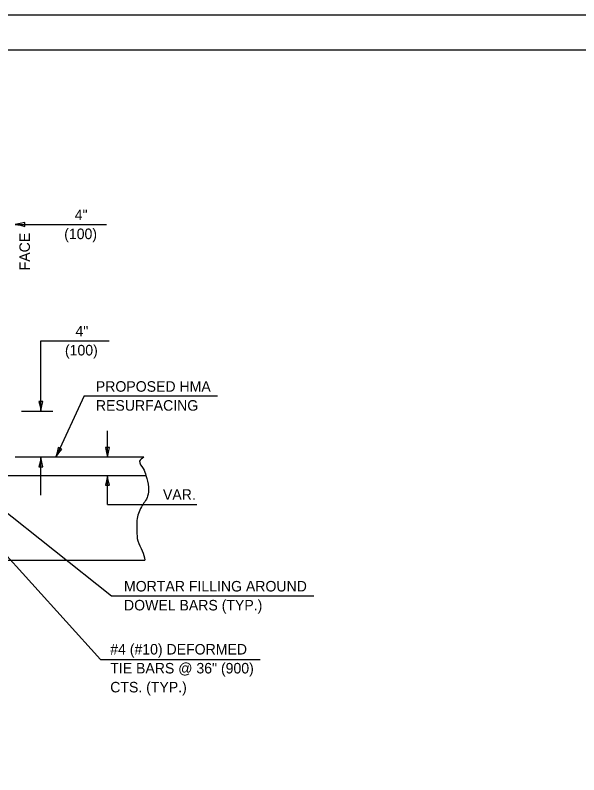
# Model space of a CAD drawing. Extents: x 0 to 2.83, y 0 to 1.83.
# Drawn here: x 1.002 to 1.683, y 0.917 to 1.833 of the extents above; entities that cross this region are included whole.
import ezdxf

# ---------------------------------------------------------------- set-up
doc = ezdxf.new("R2010")
doc.units = 0
for name, color, linetype in [('RD_Pr_Roadway_Dimensions', 7, 'Continuous'), ('RD_Pr_Roadway_Items', 7, 'Continuous'), ('RD_Pr_Roadway_Notes', 7, 'Continuous'), ('SH_General_Details', 7, 'Continuous'), ('SH_Printer_Plotting_Border', 7, 'Continuous')]:
    doc.layers.add(name, color=color, linetype=linetype)

msp = doc.modelspace()

# ---------------------------------------------------------------- linework, layer by layer
at = {"layer": 'RD_Pr_Roadway_Dimensions'}
for p, q in [((1.00247, 1.58091), (1.11256, 1.58091)), ((1.03359, 1.35555), (1.03359, 1.44053)), ((1.0336, 1.44053), (1.11578, 1.44053)), ((1.01014, 1.35555), (1.04774, 1.35555)), ((1.11387, 1.29997), (1.11387, 1.33179)), ((1.03359, 1.25431), (1.03359, 1.29997)), ((1.11387, 1.24296), (1.11387, 1.27771)), ((1.11387, 1.24296), (1.22168, 1.24296))]:
    msp.add_line(p, q, dxfattribs=at)
for points in [[(1.01413, 1.57847), (1.01413, 1.58091), (1.01413, 1.58335), (1.0083, 1.58192), (1.00247, 1.58091), (1.00869, 1.57978)], [(1.03603, 1.36721), (1.03359, 1.36721), (1.03115, 1.36721), (1.03258, 1.36138), (1.03359, 1.35555), (1.03472, 1.36177)], [(1.11631, 1.31163), (1.11387, 1.31163), (1.11143, 1.31163), (1.11286, 1.3058), (1.11387, 1.29997), (1.11501, 1.30619)], [(1.03115, 1.28831), (1.03359, 1.2883), (1.03603, 1.2883), (1.0346, 1.29414), (1.03359, 1.29997), (1.03246, 1.29375)], [(1.11143, 1.26605), (1.11387, 1.26605), (1.11631, 1.26605), (1.11488, 1.27188), (1.11387, 1.27771), (1.11274, 1.27149)]]:
    msp.add_lwpolyline(points, close=True, dxfattribs=at)
at = {"layer": 'RD_Pr_Roadway_Items'}
for p, q in [((1.15773, 1.29997), (1.00247, 1.29997)), ((0.68259, 1.27771), (1.00247, 1.27771)), ((1.00247, 1.27771), (1.16028, 1.27771)), ((0.24553, 1.17581), (1.15918, 1.17581))]:
    msp.add_line(p, q, dxfattribs=at)
msp.add_spline([(1.15773, 1.29997), (1.1527, 1.29502), (1.15703, 1.28637), (1.16028, 1.27771), (1.1635, 1.26369), (1.1624, 1.25286), (1.15485, 1.23989), (1.14945, 1.22371), (1.14945, 1.21071), (1.1505, 1.19883), (1.15593, 1.18693), (1.15918, 1.17581)], degree=3, dxfattribs=at)
at = {"layer": 'RD_Pr_Roadway_Notes'}
for p, q in [((1.0856, 1.37386), (1.05157, 1.29997)), ((1.0856, 1.37386), (1.24667, 1.37386)), ((0.95891, 1.25944), (1.11876, 1.13281)), ((0.94689, 1.23086), (1.10563, 1.05591)), ((1.11876, 1.13281), (1.36289, 1.13281)), ((1.10563, 1.05591), (1.29832, 1.05591))]:
    msp.add_line(p, q, dxfattribs=at)
msp.add_lwpolyline([(1.05866, 1.30954), (1.05645, 1.31056), (1.05423, 1.31158), (1.05309, 1.30569), (1.05157, 1.29997), (1.0552, 1.30514)], close=True, dxfattribs=at)
at = {"layer": 'SH_General_Details'}
msp.add_line((2.83333, 1.83333), (0, 1.83333), dxfattribs=at)
msp.add_lwpolyline([(0.16667, 1.79167), (2.79167, 1.79167), (2.79167, 0.04167), (0.16667, 0.04167)], close=True, dxfattribs=at)
at = {"layer": 'SH_Printer_Plotting_Border'}
msp.add_lwpolyline([(0, 0), (2.83333, 0), (2.83333, 1.83333), (0, 1.83333)], close=True, dxfattribs=at)

# ---------------------------------------------------------------- texts
at = {"layer": 'RD_Pr_Roadway_Dimensions'}
for s, p in [('4"', (1.07436, 1.58599)), ('(100)', (1.06164, 1.56313)), ('4"', (1.07526, 1.44561)), ('(100)', (1.06255, 1.42275)), ('VAR.', (1.18091, 1.24851))]:
    msp.add_text(s, height=0.0127, dxfattribs=at).set_placement(p)
at = {"layer": 'RD_Pr_Roadway_Notes'}
msp.add_text('FACE', height=0.0127, rotation=90, dxfattribs=at).set_placement((1.02027, 1.5254))
for s, p in [('PROPOSED HMA', (1.09988, 1.37894)), ('RESURFACING', (1.09988, 1.35608)), ('MORTAR FILLING AROUND', (1.13387, 1.13789)), ('DOWEL BARS (TYP.)', (1.13387, 1.11503)), ('#4 (#10) DEFORMED', (1.11723, 1.06183)), ('TIE BARS @ 36" (900)', (1.11723, 1.03897)), ('CTS. (TYP.)', (1.11723, 1.01611))]:
    msp.add_text(s, height=0.0127, dxfattribs=at).set_placement(p)

doc.saveas('drawing.dxf')
